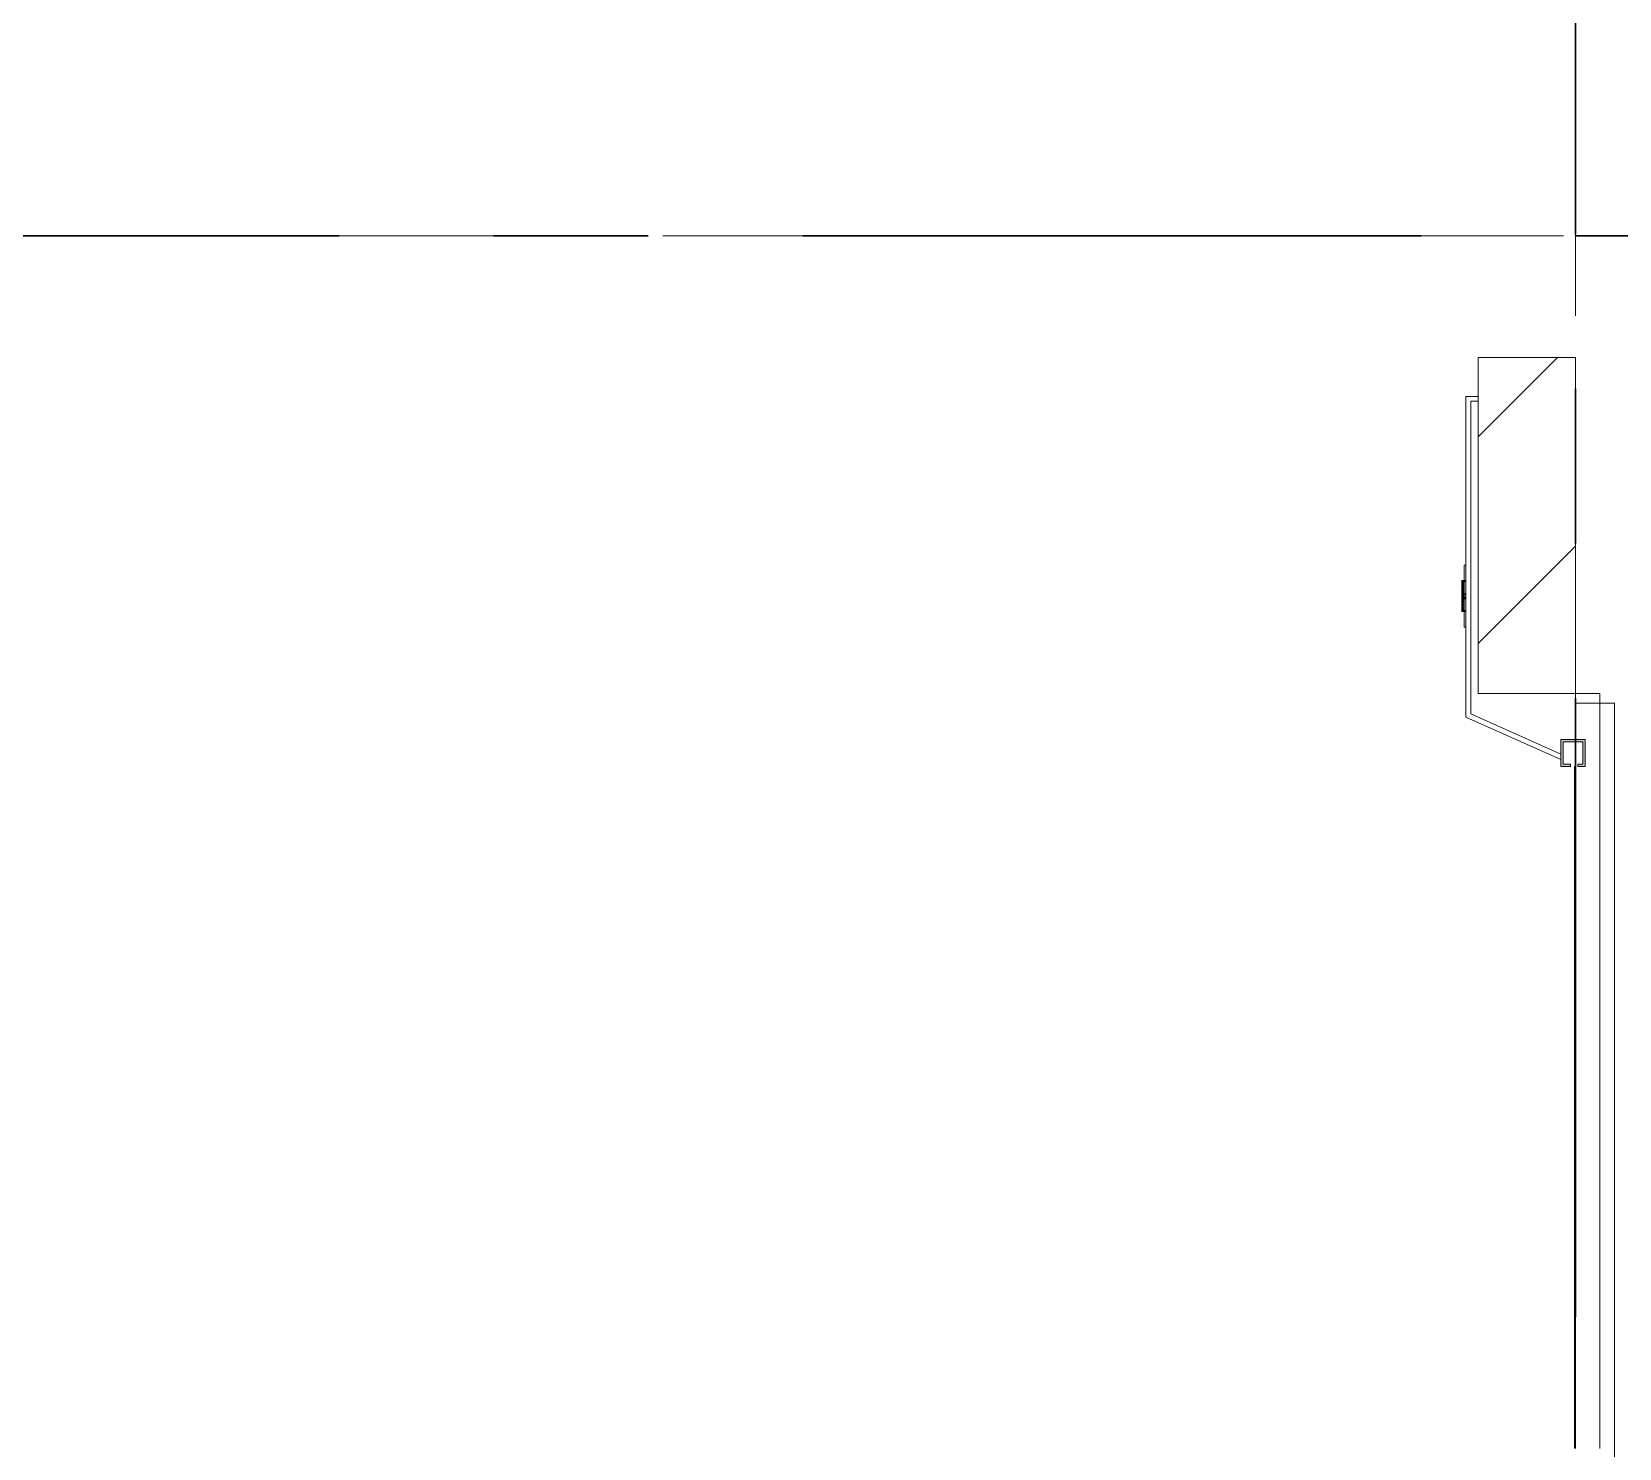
# Model space of a CAD drawing. Header units: millimetres. Extents: x -4000 to 187956, y -58990 to 162485.
# Drawn here: x 119830 to 123090, y 12960 to 15869 of the extents above; entities that cross this region are included whole.
import ezdxf

# ---------------------------------------------------------------- set-up
doc = ezdxf.new("R2010")
doc.units = ezdxf.units.MM
for name, pattern in [('Dash_2_', [635, 317.5, -317.5]), ('Grid Line', [2222.5, 1270, -317.5, 317.5, -317.5]), ('Grid Line 12_5mm', [2150, 1250, -300, 300, -300])]:
    doc.linetypes.add(name, pattern=pattern)
for name, color, linetype, lineweight in [('A-DOOR', 31, 'Continuous', 13), ('A-DOOR-HDLN', 31, 'Dash_2_', 13), ('A-WALL', 113, 'Continuous', 13), ('A-WALL-PATT', 111, 'Continuous', 13), ('S-GRID', 1, 'Continuous', 30)]:
    doc.layers.add(name, color=color, linetype=linetype, lineweight=lineweight)

# ---------------------------------------------------------------- blocks, each defined once
blk = doc.blocks.new('VSC-THANG MÁY 2 - 3060x4090-335206-0_000')
at = {"layer": 'A-DOOR', "lineweight": 9, "transparency": 33554534}
h = blk.add_hatch(color=256, dxfattribs=at)
h.paths.add_polyline_path([(1530.9, 85), (1530.9, 135), (1475, 135), (1475, 120), (1480, 120), (1480, 130), (1525.9, 130), (1525.9, 90), (1480, 90), (1480, 105), (1475, 105), (1475, 85)])
h.paths.add_polyline_path([(-1325, 135), (-1380.9, 135), (-1380.9, 85), (-1325, 85), (-1325, 105), (-1330, 105), (-1330, 90), (-1375.9, 90), (-1375.9, 130), (-1330, 130), (-1330, 120), (-1325, 120)])
at = {"layer": 'A-DOOR', "lineweight": 9}
h = blk.add_hatch(dxfattribs=at)
h.set_pattern_fill('FP_21', color=256, style=0, pattern_type=2)
h.set_pattern_definition([(135, (13035, -122885), (-449.0128, -449.0128), []), (135, (13035, -122726.25), (-898.0256, 6e-14), []), (135, (13035, -123043.75), (-898.0256, 6e-14), [])])
h.paths.add_polyline_path([(1475, 115), (75, 115), (75, 113), (1475, 113)])
h.paths.add_polyline_path([(74.2, 115), (-1325, 115), (-1325, 113), (74.2, 113)])
at = {"layer": 'A-DOOR', "color": 5, "lineweight": 15}
for p, q in [((-1325, 135), (-1380.9, 135)), ((-1380.9, 135), (-1380.9, 85)), ((-1325, 120), (-1325, 135)), ((-1375.9, 90), (-1375.9, 130)), ((-1375.9, 130), (-1330, 130)), ((-1330, 130), (-1330, 120)), ((-1330, 120), (-1325, 120)), ((-1325, 105), (-1330, 105)), ((-1330, 105), (-1330, 90)), ((74.2, 115), (-1325, 115)), ((-1325, 115), (-1325, 113)), ((-1325, 113), (74.2, 113)), ((-1325, 85), (-1325, 105)), ((74.2, 113), (74.2, 115)), ((-1350.6, 85), (-1433, -100)), ((-1426.5, -110), (-1339.7, 85)), ((-1380.9, 85), (-1325, 85)), ((-1330, 90), (-1375.9, 90)), ((-1339.7, 85), (-1350.6, 85)), ((-2085, -85), (-2085, -110)), ((-2075, -100), (-2075, -85)), ((-2085, -110), (-1738.5, -110)), ((-1433, -100), (-2075, -100)), ((-1738.5, -110), (-1611.5, -110)), ((-1738.5, -110), (-1738.5, -113.2)), ((-1611.5, -113.2), (-1738.5, -113.2)), ((-1706.9, -116.3), (-1706.9, -118.5)), ((-1675.2, -116.3), (-1706.9, -116.3)), ((-1706.9, -118.5), (-1643.4, -118.5)), ((-1706.9, -118.5), (-1705.9, -118.5)), ((-1706.7, -113.2), (-1706.7, -116.3)), ((-1706.7, -116.3), (-1705.7, -116.3)), ((-1705.2, -113.2), (-1705.2, -114.8)), ((-1667, -116.3), (-1675, -116.3)), ((-1659.3, -116.3), (-1666.8, -116.3)), ((-1666.8, -116.3), (-1659.3, -116.3)), ((-1659.1, -116.3), (-1652.7, -116.3)), ((-1652.5, -116.3), (-1647.7, -116.3)), ((-1647.5, -116.3), (-1643.2, -116.3)), ((-1644.8, -114.8), (-1644.8, -113.2)), ((-1644.5, -118.5), (-1643.4, -118.5)), ((-1643.4, -118.5), (-1643.4, -116.3)), ((-1643.2, -116.3), (-1643.2, -113.2)), ((-1611.5, -113.2), (-1611.5, -110)), ((-1611.5, -110), (-1426.5, -110))]:
    blk.add_line(p, q, dxfattribs=at)
at = {"layer": 'A-DOOR', "color": 172, "lineweight": 15}
for p, q in [((-1380.9, 135), (-1325, 135)), ((-1380.9, 85), (-1380.9, 135)), ((-1325, 135), (-1325, 120)), ((-1330, 130), (-1375.9, 130)), ((-1375.9, 130), (-1375.9, 90)), ((-1330, 120), (-1330, 130)), ((-1325, 120), (-1330, 120)), ((-1330, 90), (-1330, 105)), ((-1330, 105), (-1325, 105)), ((-1325, 105), (-1325, 85)), ((-1350.6, 85), (-1380.9, 85)), ((-1375.9, 90), (-1330, 90)), ((-1325, 85), (-1339.7, 85))]:
    blk.add_line(p, q, dxfattribs=at)
at = {"layer": 'A-DOOR', "color": 171, "lineweight": 15}
for p, q in [((-1325, 115), (-1325, 113)), ((74.2, 115), (-1325, 115)), ((-1325, 113), (74.2, 113)), ((74.2, 115), (74.2, 113)), ((-1433, -100), (-1350.6, 85)), ((-1339.7, 85), (-1426.5, -110)), ((-2075, -85), (-2085, -85)), ((-2085, -110), (-2085, -85)), ((-2075, -85), (-2075, -100)), ((-1738.5, -110), (-2085, -110)), ((-2075, -100), (-1433, -100)), ((-1738.5, -113.2), (-1738.5, -110)), ((-1738.5, -110), (-1706.7, -110)), ((-1738.5, -113.2), (-1706.7, -113.2)), ((-1705.9, -116.3), (-1706.9, -116.3)), ((-1706.7, -110), (-1706.7, -113.2)), ((-1705.7, -110), (-1706.7, -110)), ((-1706.7, -113.2), (-1706.7, -116.3)), ((-1706.7, -116.3), (-1705.7, -116.3)), ((-1706.7, -116.3), (-1705.7, -116.3)), ((-1705.9, -118.5), (-1691.7, -118.5)), ((-1702.5, -110), (-1705.7, -110)), ((-1705.7, -116.3), (-1702.7, -116.3)), ((-1705.2, -110), (-1705.2, -113.2)), ((-1705.2, -114.8), (-1704.1, -114.8)), ((-1705.2, -114.8), (-1704.1, -114.8)), ((-1702.7, -114.8), (-1701.1, -114.8)), ((-1697.5, -110), (-1702.5, -110)), ((-1702.5, -116.3), (-1697.7, -116.3)), ((-1701.1, -114.8), (-1697.6, -114.8)), ((-1690.9, -110), (-1697.5, -110)), ((-1697.5, -116.3), (-1691.1, -116.3)), ((-1696.3, -114.8), (-1690.9, -114.8)), ((-1691.7, -118.5), (-1694.2, -118.5)), ((-1691.7, -118.5), (-1694.2, -118.5)), ((-1661.7, -118.5), (-1691.1, -118.5)), ((-1659.2, -118.5), (-1691.1, -118.5)), ((-1683.2, -110), (-1690.9, -110)), ((-1690.9, -116.3), (-1683.4, -116.3)), ((-1690.1, -114.8), (-1683.2, -114.8)), ((-1647.5, -110), (-1683.2, -110)), ((-1683.2, -116.3), (-1675.2, -116.3)), ((-1682.8, -114.8), (-1675, -114.8)), ((-1675, -114.8), (-1667.2, -114.8)), ((-1675, -116.3), (-1667, -116.3)), ((-1666.8, -114.8), (-1661, -114.8)), ((-1659.2, -118.5), (-1661.7, -118.5)), ((-1659.1, -114.8), (-1654.1, -114.8)), ((-1652.7, -116.3), (-1659.1, -116.3)), ((-1656.8, -118.5), (-1658.7, -118.5)), ((-1656.1, -118.5), (-1658.7, -118.5)), ((-1658.6, -118.5), (-1644.5, -118.5)), ((-1656.1, -118.5), (-1656.8, -118.5)), ((-1647.7, -116.3), (-1652.5, -116.3)), ((-1652.4, -114.8), (-1648.9, -114.8)), ((-1648.7, -114.8), (-1644.8, -114.8)), ((-1643.2, -110), (-1647.5, -110)), ((-1643.4, -116.3), (-1647.4, -116.3)), ((-1645.9, -114.8), (-1644.8, -114.8)), ((-1644.8, -113.2), (-1644.8, -110)), ((-1643.4, -116.3), (-1644.5, -116.3)), ((-1644.3, -116.3), (-1643.2, -116.3)), ((-1644.3, -116.3), (-1643.2, -116.3)), ((-1643.2, -113.2), (-1643.2, -110)), ((-1643.2, -110), (-1611.5, -110)), ((-1643.2, -113.2), (-1611.5, -113.2)), ((-1643.2, -116.3), (-1643.2, -113.2)), ((-1611.5, -113.2), (-1611.5, -110)), ((-1426.5, -110), (-1611.5, -110))]:
    blk.add_line(p, q, dxfattribs=at)
at = {"layer": 'A-DOOR', "color": 175, "lineweight": 15}
for p, q in [((-1339.7, 85), (-1350.6, 85)), ((-1350.6, 85), (-1339.7, 85))]:
    blk.add_line(p, q, dxfattribs=at)
at = {"layer": 'A-DOOR', "color": 161, "lineweight": 15}
for p, q in [((-2085, -85), (-2075, -85)), ((-1706.7, -110), (-1738.5, -110)), ((-1706.7, -110), (-1738.5, -110)), ((-1706.7, -110), (-1706.7, -113.2)), ((-1705.7, -110), (-1706.7, -110)), ((-1705.7, -110), (-1706.7, -110)), ((-1706.7, -113.2), (-1706.7, -116.3)), ((-1706.7, -116.3), (-1705.7, -116.3)), ((-1706.7, -116.3), (-1705.7, -116.3)), ((-1704.1, -110), (-1705.2, -110)), ((-1697.6, -110), (-1705.2, -110)), ((-1705.2, -110), (-1697.6, -110)), ((-1705.2, -110), (-1704.1, -110)), ((-1705.2, -113.2), (-1705.2, -114.8)), ((-1705.2, -113.2), (-1705.2, -114.8)), ((-1702.9, -116.3), (-1705.2, -116.3)), ((-1702.9, -116.3), (-1705.2, -116.3)), ((-1702.7, -114.8), (-1697.6, -114.8)), ((-1697.8, -116.3), (-1702.7, -116.3)), ((-1697.8, -116.3), (-1702.7, -116.3)), ((-1690.9, -110), (-1696.3, -110)), ((-1696.3, -110), (-1690.9, -110)), ((-1696.3, -114.8), (-1690.9, -114.8)), ((-1691.8, -116.3), (-1696.3, -116.3)), ((-1691.1, -116.3), (-1696.3, -116.3)), ((-1694.2, -116.3), (-1691.7, -116.3)), ((-1694.2, -116.3), (-1691.7, -116.3)), ((-1691.1, -118.5), (-1659.3, -118.5)), ((-1691, -116.3), (-1683.5, -116.3)), ((-1691, -116.3), (-1683.5, -116.3)), ((-1683.2, -110), (-1690.1, -110)), ((-1690.1, -110), (-1683.2, -110)), ((-1690.1, -114.8), (-1683.2, -114.8)), ((-1683.4, -116.3), (-1690.1, -116.3)), ((-1683.3, -116.3), (-1675.2, -116.3)), ((-1683.3, -116.3), (-1675.2, -116.3)), ((-1667.2, -110), (-1682.8, -110)), ((-1682.8, -110), (-1667.2, -110)), ((-1682.8, -114.8), (-1680.4, -114.8)), ((-1675.2, -116.3), (-1682.8, -116.3)), ((-1680.4, -114.8), (-1680.4, -113.2)), ((-1679.2, -114.8), (-1680.4, -114.8)), ((-1680.4, -114.8), (-1679.2, -114.8)), ((-1679.2, -114.8), (-1679.2, -113.2)), ((-1677.5, -114.8), (-1679.2, -114.8)), ((-1679.2, -114.8), (-1677.5, -114.8)), ((-1677.5, -114.4), (-1677.5, -113.2)), ((-1677.5, -114.4), (-1677.5, -113.2)), ((-1677.5, -114.4), (-1677.5, -113.2)), ((-1672.5, -114.8), (-1677.1, -114.8)), ((-1677.1, -114.8), (-1672.5, -114.8)), ((-1675, -116.3), (-1666.9, -116.3)), ((-1675, -116.3), (-1666.9, -116.3)), ((-1667.2, -116.3), (-1675, -116.3)), ((-1672.5, -113.2), (-1672.5, -114.8)), ((-1672.5, -114.8), (-1672.5, -113.2)), ((-1672.5, -114.8), (-1672.5, -113.2)), ((-1672.5, -114.8), (-1670.8, -114.8)), ((-1670.8, -114.8), (-1672.5, -114.8)), ((-1670.8, -114.8), (-1670.8, -113.3)), ((-1670.8, -114.8), (-1669.6, -114.8)), ((-1669.6, -114.8), (-1670.8, -114.8)), ((-1668.8, -114.8), (-1667.2, -114.8)), ((-1659.9, -110), (-1666.8, -110)), ((-1666.8, -110), (-1659.9, -110)), ((-1666.8, -114.8), (-1661, -114.8)), ((-1659.9, -116.3), (-1666.8, -116.3)), ((-1665.7, -116.3), (-1659.2, -116.3)), ((-1665.7, -116.3), (-1659.2, -116.3)), ((-1653.7, -110), (-1659.1, -110)), ((-1659.1, -110), (-1653.7, -110)), ((-1659.1, -114.8), (-1654.1, -114.8)), ((-1653.7, -116.3), (-1659.1, -116.3)), ((-1658.7, -116.3), (-1656.1, -116.3)), ((-1658.7, -116.3), (-1656.1, -116.3)), ((-1653.7, -116.3), (-1658.6, -116.3)), ((-1644.8, -110), (-1652.4, -110)), ((-1652.4, -110), (-1644.8, -110)), ((-1652.4, -114.8), (-1648.9, -114.8)), ((-1647.5, -116.3), (-1652.4, -116.3)), ((-1647.5, -116.3), (-1652.4, -116.3)), ((-1648.7, -114.8), (-1645.9, -114.8)), ((-1644.8, -116.3), (-1647.3, -116.3)), ((-1644.8, -116.3), (-1647.3, -116.3)), ((-1644.8, -110), (-1645.9, -110)), ((-1645.9, -110), (-1644.8, -110)), ((-1644.8, -114.8), (-1644.8, -113.2)), ((-1644.8, -114.8), (-1644.8, -113.2)), ((-1643.2, -110), (-1644.3, -110)), ((-1643.2, -110), (-1644.3, -110)), ((-1644.3, -116.3), (-1643.2, -116.3)), ((-1644.3, -116.3), (-1643.2, -116.3)), ((-1611.5, -110), (-1643.2, -110)), ((-1643.2, -113.2), (-1643.2, -110)), ((-1611.5, -110), (-1643.2, -110)), ((-1643.2, -116.3), (-1643.2, -113.2))]:
    blk.add_line(p, q, dxfattribs=at)
at = {"layer": 'A-DOOR', "color": 151, "lineweight": 15}
for p, q in [((-1705.7, -110), (-1706.7, -110)), ((-1706.7, -110), (-1706.7, -113.2)), ((-1705.7, -110), (-1706.7, -110)), ((-1706.7, -116.3), (-1705.7, -116.3)), ((-1705.2, -111), (-1705.2, -113.2)), ((-1705.2, -111), (-1705.2, -113.2)), ((-1705.2, -114.8), (-1704.1, -114.8)), ((-1705.2, -114.8), (-1704.1, -114.8)), ((-1705.2, -114.8), (-1704.1, -114.8)), ((-1705.2, -114.8), (-1704.1, -114.8)), ((-1702.7, -116.3), (-1704.4, -116.3)), ((-1704.4, -116.3), (-1702.7, -116.3)), ((-1704.4, -116.3), (-1702.7, -116.3)), ((-1701.1, -110), (-1704.1, -110)), ((-1704.1, -110), (-1701.1, -110)), ((-1697.6, -116.3), (-1702.5, -116.3)), ((-1702.5, -116.3), (-1697.7, -116.3)), ((-1702.5, -116.3), (-1697.7, -116.3)), ((-1697.6, -110), (-1701.1, -110)), ((-1701.1, -110), (-1697.6, -110)), ((-1691.7, -116.3), (-1696.4, -116.3)), ((-1696.4, -116.3), (-1691.8, -116.3)), ((-1696.4, -116.3), (-1691.8, -116.3)), ((-1690.9, -110), (-1696.3, -110)), ((-1696.3, -110), (-1690.9, -110)), ((-1683.2, -110), (-1690.1, -110)), ((-1690.1, -110), (-1683.2, -110)), ((-1683.4, -116.3), (-1690.1, -116.3)), ((-1680.4, -110), (-1682.8, -110)), ((-1682.8, -110), (-1680.4, -110)), ((-1675.2, -116.3), (-1682.8, -116.3)), ((-1679.2, -110), (-1680.4, -110)), ((-1680.4, -110), (-1679.2, -110)), ((-1680.4, -111.5), (-1680.4, -110)), ((-1679.2, -110), (-1680.4, -110)), ((-1680.4, -110), (-1679.2, -110)), ((-1680.4, -111.5), (-1680.4, -110)), ((-1679.2, -113.2), (-1680.4, -113.2)), ((-1680.4, -113.2), (-1679.2, -113.2)), ((-1680.4, -114.8), (-1679.3, -114.8)), ((-1677.5, -110), (-1679.2, -110)), ((-1679.2, -110), (-1677.5, -110)), ((-1679.2, -112.2), (-1679.2, -110)), ((-1677.5, -110), (-1679.2, -110)), ((-1679.2, -110), (-1677.5, -110)), ((-1679.2, -112.2), (-1679.2, -110)), ((-1677.6, -113.2), (-1679.1, -113.2)), ((-1679.1, -113.2), (-1677.6, -113.2)), ((-1678.8, -114.8), (-1678.8, -113.4)), ((-1677.5, -114.8), (-1678.8, -114.8)), ((-1678.8, -114.8), (-1677.5, -114.8)), ((-1672.5, -110), (-1677.5, -110)), ((-1677.5, -110), (-1672.5, -110)), ((-1677.5, -113.2), (-1677.5, -110)), ((-1677.5, -113.2), (-1677.5, -110)), ((-1677.5, -113.2), (-1677.5, -110)), ((-1672.5, -110), (-1677.5, -110)), ((-1677.5, -110), (-1672.5, -110)), ((-1677.5, -113.2), (-1677.5, -110)), ((-1677.5, -113.2), (-1677.5, -110)), ((-1677.5, -113.2), (-1677.5, -110)), ((-1677.5, -114.4), (-1677.5, -113.2)), ((-1672.5, -113.2), (-1677.5, -113.2)), ((-1677.5, -113.2), (-1672.5, -113.2)), ((-1677.1, -114.8), (-1675, -114.8)), ((-1675, -114.8), (-1672.5, -114.8)), ((-1667.2, -116.3), (-1675, -116.3)), ((-1672.5, -110), (-1670.8, -110)), ((-1670.8, -110), (-1672.5, -110)), ((-1672.5, -110), (-1672.5, -111.5)), ((-1672.5, -111.5), (-1672.5, -110)), ((-1672.5, -111.5), (-1672.5, -110)), ((-1672.5, -110), (-1670.8, -110)), ((-1670.8, -110), (-1672.5, -110)), ((-1672.5, -110), (-1672.5, -111.5)), ((-1672.5, -111.5), (-1672.5, -110)), ((-1672.5, -111.5), (-1672.5, -110)), ((-1672.5, -111.9), (-1672.5, -113.2)), ((-1672.5, -113.2), (-1672.5, -111.9)), ((-1672.5, -113.2), (-1672.5, -111.9)), ((-1672.5, -111.9), (-1672.5, -113.2)), ((-1672.5, -113.2), (-1672.5, -111.9)), ((-1672.5, -113.2), (-1672.5, -111.9)), ((-1672.5, -114.8), (-1672.5, -113.2)), ((-1672.5, -113.2), (-1670.9, -113.2)), ((-1670.9, -113.2), (-1672.5, -113.2)), ((-1672.5, -114.8), (-1671.2, -114.8)), ((-1671.2, -114.8), (-1672.5, -114.8)), ((-1671.2, -114.8), (-1671.2, -113.2)), ((-1670.8, -110), (-1669.6, -110)), ((-1669.6, -110), (-1670.8, -110)), ((-1670.8, -112.6), (-1670.8, -110)), ((-1670.8, -110), (-1669.6, -110)), ((-1669.6, -110), (-1670.8, -110)), ((-1670.8, -112.6), (-1670.8, -110)), ((-1670.7, -114.8), (-1669.6, -114.8)), ((-1667.2, -110), (-1669.6, -110)), ((-1669.6, -113.2), (-1669.6, -110)), ((-1669.6, -113.2), (-1669.6, -110)), ((-1669.6, -110), (-1667.2, -110)), ((-1659.9, -110), (-1666.8, -110)), ((-1666.8, -110), (-1659.9, -110)), ((-1659.9, -116.3), (-1665.6, -116.3)), ((-1653.7, -110), (-1659.1, -110)), ((-1659.1, -110), (-1653.7, -110)), ((-1653.6, -116.3), (-1658.6, -116.3)), ((-1658.6, -116.3), (-1653.6, -116.3)), ((-1658.6, -116.3), (-1653.6, -116.3)), ((-1647.7, -116.3), (-1652.5, -116.3)), ((-1652.5, -116.3), (-1647.7, -116.3)), ((-1652.5, -116.3), (-1647.7, -116.3)), ((-1648.9, -110), (-1652.4, -110)), ((-1652.4, -110), (-1648.9, -110)), ((-1645.9, -110), (-1648.9, -110)), ((-1648.9, -110), (-1645.9, -110)), ((-1647.5, -116.3), (-1645.6, -116.3)), ((-1647.5, -116.3), (-1645.6, -116.3)), ((-1645.6, -116.3), (-1647.4, -116.3)), ((-1645.9, -114.8), (-1644.8, -114.8)), ((-1645.9, -114.8), (-1644.8, -114.8)), ((-1645.9, -114.8), (-1644.8, -114.8)), ((-1645.9, -114.8), (-1644.8, -114.8)), ((-1644.8, -113.2), (-1644.8, -110)), ((-1644.8, -113.2), (-1644.8, -110)), ((-1643.2, -110), (-1644.3, -110)), ((-1643.2, -110), (-1644.3, -110)), ((-1644.3, -116.3), (-1643.2, -116.3)), ((-1643.2, -113.2), (-1643.2, -110))]:
    blk.add_line(p, q, dxfattribs=at)
at = {"layer": 'A-DOOR', "color": 255, "lineweight": 15}
for p, q in [((-1705.7, -110), (-1706.7, -110)), ((-1704.1, -110), (-1705.2, -110)), ((-1704.1, -110), (-1705.2, -110)), ((-1704.1, -110), (-1705.2, -110)), ((-1704.1, -110), (-1705.2, -110)), ((-1705.2, -110), (-1704.1, -110)), ((-1705.2, -110), (-1704.1, -110)), ((-1705.2, -113.2), (-1705.2, -114.8)), ((-1704.1, -116.3), (-1705.2, -116.3)), ((-1702.9, -116.3), (-1705.2, -116.3)), ((-1697.5, -110), (-1704.4, -110)), ((-1697.5, -110), (-1704.4, -110)), ((-1702.9, -116.3), (-1704.1, -116.3)), ((-1697.8, -116.3), (-1702.7, -116.3)), ((-1701.1, -116.3), (-1702.7, -116.3)), ((-1701.1, -114.8), (-1697.7, -114.8)), ((-1701.1, -114.8), (-1697.7, -114.8)), ((-1697.8, -116.3), (-1701.1, -116.3)), ((-1690.9, -110), (-1696.4, -110)), ((-1690.9, -110), (-1696.4, -110)), ((-1696.3, -114.8), (-1692.7, -114.8)), ((-1696.3, -114.8), (-1692.7, -114.8)), ((-1691.8, -116.3), (-1696.3, -116.3)), ((-1695.6, -116.3), (-1695.6, -114.8)), ((-1691.7, -116.3), (-1695.6, -116.3)), ((-1683.2, -110), (-1690.1, -110)), ((-1683.2, -110), (-1690.1, -110)), ((-1690.1, -114.8), (-1685.2, -114.8)), ((-1690.1, -114.8), (-1685.2, -114.8)), ((-1683.4, -116.3), (-1690.1, -116.3)), ((-1690.1, -116.3), (-1683.4, -116.3)), ((-1690.1, -116.3), (-1683.4, -116.3)), ((-1684.7, -114.8), (-1683.2, -114.8)), ((-1684.7, -114.8), (-1683.2, -114.8)), ((-1680.4, -110), (-1682.8, -110)), ((-1680.4, -110), (-1682.8, -110)), ((-1682.8, -114.8), (-1680.4, -114.8)), ((-1682.8, -114.8), (-1680.4, -114.8)), ((-1675.2, -116.3), (-1682.8, -116.3)), ((-1682.8, -116.3), (-1675.2, -116.3)), ((-1682.8, -116.3), (-1675.2, -116.3)), ((-1677.5, -110), (-1678.8, -110)), ((-1678.8, -110), (-1677.5, -110)), ((-1678.8, -112.5), (-1678.8, -110)), ((-1677.5, -110), (-1678.8, -110)), ((-1678.8, -110), (-1677.5, -110)), ((-1678.8, -112.5), (-1678.8, -110)), ((-1677.5, -114.8), (-1678.8, -114.8)), ((-1678.8, -114.8), (-1677.5, -114.8)), ((-1677.5, -113.2), (-1677.5, -110)), ((-1677.5, -113.2), (-1677.5, -110)), ((-1677.5, -114.4), (-1677.5, -113.2)), ((-1675, -114.8), (-1675, -116.3)), ((-1667.2, -116.3), (-1675, -116.3)), ((-1675, -116.3), (-1667.2, -116.3)), ((-1675, -116.3), (-1667.2, -116.3)), ((-1672.5, -110), (-1671.2, -110)), ((-1671.2, -110), (-1672.5, -110)), ((-1672.5, -111.5), (-1672.5, -110)), ((-1672.5, -110), (-1671.2, -110)), ((-1671.2, -110), (-1672.5, -110)), ((-1672.5, -111.5), (-1672.5, -110)), ((-1672.5, -113.2), (-1672.5, -111.9)), ((-1672.5, -113.2), (-1672.5, -111.9)), ((-1672.5, -114.8), (-1672.5, -113.2)), ((-1672.5, -113.2), (-1671.2, -113.2)), ((-1671.2, -113.2), (-1672.5, -113.2)), ((-1672.5, -114.8), (-1671.2, -114.8)), ((-1671.2, -114.8), (-1672.5, -114.8)), ((-1671.2, -112.3), (-1671.2, -110)), ((-1671.2, -112.3), (-1671.2, -110)), ((-1667.2, -110), (-1669.6, -110)), ((-1667.2, -110), (-1669.6, -110)), ((-1668.8, -114.8), (-1667.2, -114.8)), ((-1668.8, -114.8), (-1667.2, -114.8)), ((-1659.9, -110), (-1666.8, -110)), ((-1659.9, -110), (-1666.8, -110)), ((-1666.8, -114.8), (-1661.7, -114.8)), ((-1666.8, -114.8), (-1661.7, -114.8)), ((-1659.9, -116.3), (-1665.6, -116.3)), ((-1665.6, -116.3), (-1659.9, -116.3)), ((-1665.6, -116.3), (-1659.9, -116.3)), ((-1653.6, -110), (-1659.1, -110)), ((-1653.6, -110), (-1659.1, -110)), ((-1659.1, -114.8), (-1655.1, -114.8)), ((-1659.1, -114.8), (-1655.1, -114.8)), ((-1654.4, -116.3), (-1658.7, -116.3)), ((-1653.7, -116.3), (-1658.6, -116.3)), ((-1647.5, -110), (-1652.5, -110)), ((-1647.5, -110), (-1652.5, -110)), ((-1652.4, -114.8), (-1648.9, -114.8)), ((-1652.4, -114.8), (-1648.9, -114.8)), ((-1648.9, -116.3), (-1652.4, -116.3)), ((-1648.9, -116.3), (-1652.4, -116.3)), ((-1647.5, -116.3), (-1648.9, -116.3)), ((-1647.5, -116.3), (-1648.9, -116.3)), ((-1648.7, -114.8), (-1647.3, -114.8)), ((-1648.7, -114.8), (-1647.3, -114.8)), ((-1645.6, -110), (-1647.5, -110)), ((-1645.6, -110), (-1647.5, -110)), ((-1645.9, -116.3), (-1647.3, -116.3)), ((-1645.9, -116.3), (-1647.3, -116.3)), ((-1644.8, -110), (-1645.9, -110)), ((-1644.8, -110), (-1645.9, -110)), ((-1644.8, -110), (-1645.9, -110)), ((-1644.8, -110), (-1645.9, -110)), ((-1645.9, -110), (-1644.8, -110)), ((-1645.9, -110), (-1644.8, -110)), ((-1644.8, -116.3), (-1645.9, -116.3)), ((-1644.8, -116.3), (-1645.9, -116.3)), ((-1644.8, -114.8), (-1644.8, -113.2)), ((-1643.2, -110), (-1644.3, -110))]:
    blk.add_line(p, q, dxfattribs=at)
at = {"layer": 'A-DOOR', "color": 90, "lineweight": 15}
for p, q in [((-1704.1, -110), (-1705.2, -110)), ((-1704.1, -110), (-1705.2, -110)), ((-1705.2, -110), (-1704.1, -110)), ((-1705.2, -110), (-1704.1, -110)), ((-1705.2, -111), (-1705.2, -113.2)), ((-1705.2, -114.8), (-1704.1, -114.8)), ((-1705.2, -114.8), (-1704.1, -114.8)), ((-1704.1, -116.3), (-1705.2, -116.3)), ((-1704.1, -116.3), (-1705.2, -116.3)), ((-1702.5, -110), (-1704.4, -110)), ((-1702.5, -110), (-1704.4, -110)), ((-1702.5, -110), (-1704.4, -110)), ((-1704.4, -116.3), (-1702.7, -116.3)), ((-1704.4, -116.3), (-1702.7, -116.3)), ((-1704.4, -116.3), (-1702.7, -116.3)), ((-1697.5, -110), (-1704.1, -110)), ((-1701.1, -110), (-1704.1, -110)), ((-1701.1, -110), (-1704.1, -110)), ((-1701.1, -110), (-1704.1, -110)), ((-1701.1, -110), (-1704.1, -110)), ((-1704.1, -110), (-1701.1, -110)), ((-1704.1, -110), (-1701.1, -110)), ((-1701.1, -110), (-1704.1, -110)), ((-1701.1, -110), (-1704.1, -110)), ((-1704.1, -110), (-1701.1, -110)), ((-1704.1, -110), (-1701.1, -110)), ((-1704.1, -110), (-1701.1, -110)), ((-1697.5, -110), (-1704.1, -110)), ((-1704.1, -113.2), (-1702.6, -113.2)), ((-1702.9, -116.3), (-1704.1, -116.3)), ((-1702.9, -116.3), (-1704.1, -116.3)), ((-1701.1, -116.3), (-1702.7, -116.3)), ((-1701.1, -116.3), (-1702.7, -116.3)), ((-1697.5, -110), (-1702.5, -110)), ((-1697.5, -110), (-1702.5, -110)), ((-1697.5, -110), (-1702.5, -110)), ((-1702.5, -116.3), (-1697.7, -116.3)), ((-1702.5, -116.3), (-1697.7, -116.3)), ((-1702.5, -116.3), (-1697.7, -116.3)), ((-1697.6, -110), (-1701.1, -110)), ((-1697.6, -110), (-1701.1, -110)), ((-1697.6, -110), (-1701.1, -110)), ((-1697.6, -110), (-1701.1, -110)), ((-1701.1, -110), (-1697.6, -110)), ((-1701.1, -110), (-1697.6, -110)), ((-1697.6, -110), (-1701.1, -110)), ((-1697.6, -110), (-1701.1, -110)), ((-1701.1, -110), (-1697.6, -110)), ((-1701.1, -110), (-1697.6, -110)), ((-1701.1, -110), (-1697.5, -110)), ((-1701.1, -114.8), (-1697.7, -114.8)), ((-1701.1, -114.8), (-1697.7, -114.8)), ((-1701.1, -114.8), (-1697.7, -114.8)), ((-1701.1, -114.8), (-1697.7, -114.8)), ((-1697.8, -116.3), (-1701.1, -116.3)), ((-1697.8, -116.3), (-1701.1, -116.3)), ((-1700, -113.2), (-1698.7, -113.2)), ((-1690.9, -110), (-1696.4, -110)), ((-1690.9, -110), (-1696.4, -110)), ((-1690.9, -110), (-1696.4, -110)), ((-1690.9, -110), (-1696.3, -110)), ((-1690.9, -110), (-1696.3, -110)), ((-1690.9, -110), (-1696.3, -110)), ((-1690.9, -110), (-1696.3, -110)), ((-1690.9, -110), (-1696.3, -110)), ((-1696.3, -110), (-1690.9, -110)), ((-1696.3, -110), (-1690.9, -110)), ((-1690.9, -110), (-1696.3, -110)), ((-1690.9, -110), (-1696.3, -110)), ((-1696.3, -110), (-1690.9, -110)), ((-1696.3, -110), (-1690.9, -110)), ((-1696.3, -110), (-1690.9, -110)), ((-1690.9, -110), (-1696.3, -110)), ((-1695.8, -116.3), (-1691.8, -116.3)), ((-1695.8, -116.3), (-1691.8, -116.3)), ((-1695.8, -116.3), (-1691.8, -116.3)), ((-1695.7, -114.8), (-1692.7, -114.8)), ((-1695.7, -114.8), (-1692.7, -114.8)), ((-1695.7, -114.8), (-1692.7, -114.8)), ((-1695.7, -114.8), (-1692.7, -114.8)), ((-1691.8, -116.3), (-1695.7, -116.3)), ((-1691.8, -116.3), (-1695.7, -116.3)), ((-1691.8, -116.3), (-1695.7, -116.3)), ((-1695.6, -113.2), (-1694.2, -113.2)), ((-1694.2, -113.2), (-1695.6, -113.2)), ((-1695.6, -113.2), (-1694.2, -113.2)), ((-1695.6, -114.8), (-1695.6, -113.2)), ((-1694.2, -113.2), (-1695.6, -113.2)), ((-1695.6, -113.2), (-1694.2, -113.2)), ((-1695.6, -114.8), (-1695.6, -113.2)), ((-1695.6, -116.3), (-1695.6, -114.8)), ((-1691.7, -116.3), (-1695.6, -116.3)), ((-1695.6, -116.3), (-1691.7, -116.3)), ((-1695.6, -116.3), (-1691.7, -116.3)), ((-1692.2, -113.2), (-1690.9, -113.2)), ((-1690.9, -113.2), (-1692.2, -113.2)), ((-1692.2, -113.2), (-1690.9, -113.2)), ((-1690.9, -113.2), (-1692.2, -113.2)), ((-1692.2, -113.2), (-1690.9, -113.2)), ((-1683.2, -110), (-1690.1, -110)), ((-1683.2, -110), (-1690.1, -110)), ((-1683.2, -110), (-1690.1, -110)), ((-1683.2, -110), (-1690.1, -110)), ((-1683.2, -110), (-1690.1, -110)), ((-1683.2, -110), (-1690.1, -110)), ((-1690.1, -110), (-1683.2, -110)), ((-1690.1, -110), (-1683.2, -110)), ((-1683.2, -110), (-1690.1, -110)), ((-1683.2, -110), (-1690.1, -110)), ((-1683.2, -110), (-1690.1, -110)), ((-1683.2, -110), (-1690.1, -110)), ((-1690.1, -110), (-1683.2, -110)), ((-1690.1, -110), (-1683.2, -110)), ((-1690.1, -110), (-1683.2, -110)), ((-1683.2, -110), (-1690.1, -110)), ((-1690.1, -113.2), (-1687, -113.2)), ((-1687, -113.2), (-1690.1, -113.2)), ((-1690.1, -113.2), (-1687, -113.2)), ((-1687, -113.2), (-1690.1, -113.2)), ((-1690.1, -113.2), (-1687, -113.2)), ((-1690.1, -114.8), (-1685.2, -114.8)), ((-1690.1, -114.8), (-1685.2, -114.8)), ((-1690.1, -114.8), (-1685.2, -114.8)), ((-1690.1, -114.8), (-1685.2, -114.8)), ((-1683.4, -116.3), (-1690.1, -116.3)), ((-1690.1, -116.3), (-1683.4, -116.3)), ((-1683.4, -116.3), (-1690.1, -116.3)), ((-1690.1, -116.3), (-1683.4, -116.3)), ((-1690.1, -116.3), (-1683.4, -116.3)), ((-1683.4, -116.3), (-1690.1, -116.3)), ((-1683.4, -116.3), (-1690.1, -116.3)), ((-1690.1, -116.3), (-1683.4, -116.3)), ((-1690.1, -116.3), (-1683.4, -116.3)), ((-1683.4, -116.3), (-1690.1, -116.3)), ((-1683.4, -116.3), (-1690.1, -116.3)), ((-1686.4, -113.2), (-1683.2, -113.2)), ((-1683.2, -113.2), (-1686.4, -113.2)), ((-1686.4, -113.2), (-1683.2, -113.2)), ((-1683.2, -113.2), (-1686.4, -113.2)), ((-1686.4, -113.2), (-1683.2, -113.2)), ((-1684.7, -114.8), (-1683.2, -114.8)), ((-1684.7, -114.8), (-1683.2, -114.8)), ((-1684.7, -114.8), (-1683.2, -114.8)), ((-1684.7, -114.8), (-1683.2, -114.8)), ((-1680.4, -110), (-1682.8, -110)), ((-1680.4, -110), (-1682.8, -110)), ((-1680.4, -110), (-1682.8, -110)), ((-1680.4, -110), (-1682.8, -110)), ((-1680.4, -110), (-1682.8, -110)), ((-1680.4, -110), (-1682.8, -110)), ((-1682.8, -110), (-1680.4, -110)), ((-1682.8, -110), (-1680.4, -110)), ((-1680.4, -110), (-1682.8, -110)), ((-1680.4, -110), (-1682.8, -110)), ((-1680.4, -110), (-1682.8, -110)), ((-1680.4, -110), (-1682.8, -110)), ((-1682.8, -110), (-1680.4, -110)), ((-1682.8, -110), (-1680.4, -110)), ((-1682.8, -110), (-1680.4, -110)), ((-1680.4, -110), (-1682.8, -110)), ((-1682.8, -113.2), (-1680.4, -113.2)), ((-1680.4, -113.2), (-1682.8, -113.2)), ((-1682.8, -113.2), (-1680.4, -113.2)), ((-1680.4, -113.2), (-1682.8, -113.2)), ((-1682.8, -113.2), (-1680.4, -113.2)), ((-1682.8, -114.8), (-1680.4, -114.8)), ((-1682.8, -114.8), (-1680.4, -114.8)), ((-1682.8, -114.8), (-1680.4, -114.8)), ((-1682.8, -114.8), (-1680.4, -114.8)), ((-1675.2, -116.3), (-1682.8, -116.3)), ((-1682.8, -116.3), (-1675.2, -116.3)), ((-1675.2, -116.3), (-1682.8, -116.3)), ((-1682.8, -116.3), (-1675.2, -116.3)), ((-1682.8, -116.3), (-1675.2, -116.3)), ((-1675.2, -116.3), (-1682.8, -116.3)), ((-1675.2, -116.3), (-1682.8, -116.3)), ((-1682.8, -116.3), (-1675.2, -116.3)), ((-1682.8, -116.3), (-1675.2, -116.3)), ((-1675.2, -116.3), (-1682.8, -116.3)), ((-1675.2, -116.3), (-1682.8, -116.3)), ((-1679.3, -110), (-1680.4, -110)), ((-1679.2, -110), (-1680.4, -110)), ((-1679.3, -110), (-1680.4, -110)), ((-1679.3, -110), (-1680.4, -110)), ((-1679.3, -110), (-1680.4, -110)), ((-1679.3, -110), (-1680.4, -110)), ((-1679.3, -110), (-1680.4, -110)), ((-1679.3, -110), (-1680.4, -110)), ((-1680.4, -110), (-1679.3, -110)), ((-1680.4, -110), (-1679.3, -110)), ((-1679.3, -110), (-1680.4, -110)), ((-1680.4, -110), (-1679.3, -110)), ((-1679.3, -110), (-1680.4, -110)), ((-1679.3, -110), (-1680.4, -110)), ((-1679.3, -110), (-1680.4, -110)), ((-1679.3, -110), (-1680.4, -110)), ((-1680.4, -110), (-1679.3, -110)), ((-1680.4, -110), (-1679.3, -110)), ((-1680.4, -110), (-1679.2, -110)), ((-1679.2, -110), (-1680.4, -110)), ((-1680.4, -113.2), (-1679.2, -113.2)), ((-1679.2, -113.2), (-1680.4, -113.2)), ((-1680.4, -113.2), (-1679.2, -113.2)), ((-1679.2, -113.2), (-1680.4, -113.2)), ((-1680.4, -113.2), (-1679.2, -113.2)), ((-1680.4, -114.8), (-1679.3, -114.8)), ((-1680.4, -114.8), (-1679.3, -114.8)), ((-1680.4, -114.8), (-1679.3, -114.8)), ((-1680.4, -114.8), (-1679.3, -114.8)), ((-1680.4, -114.8), (-1679.3, -114.8)), ((-1680.4, -114.8), (-1679.3, -114.8)), ((-1677.5, -110), (-1678.8, -110)), ((-1677.5, -110), (-1678.8, -110)), ((-1678.8, -110), (-1677.5, -110)), ((-1677.5, -110), (-1678.8, -110)), ((-1677.5, -110), (-1678.8, -110)), ((-1678.8, -110), (-1677.5, -110)), ((-1677.5, -110), (-1678.8, -110)), ((-1677.5, -110), (-1678.8, -110)), ((-1677.5, -110), (-1678.8, -110)), ((-1677.5, -110), (-1678.8, -110)), ((-1677.5, -110), (-1678.8, -110)), ((-1677.5, -110), (-1678.8, -110)), ((-1678.8, -110), (-1677.5, -110)), ((-1678.8, -110), (-1677.5, -110)), ((-1677.5, -110), (-1678.8, -110)), ((-1678.8, -110), (-1677.5, -110)), ((-1677.5, -110), (-1678.8, -110)), ((-1677.5, -110), (-1678.8, -110)), ((-1677.5, -110), (-1678.8, -110)), ((-1677.5, -110), (-1678.8, -110)), ((-1678.8, -110), (-1677.5, -110)), ((-1678.8, -110), (-1677.5, -110)), ((-1678.8, -110), (-1677.5, -110)), ((-1677.5, -110), (-1678.8, -110)), ((-1678.8, -114.8), (-1677.5, -114.8)), ((-1678.8, -114.8), (-1677.5, -114.8)), ((-1678.8, -114.8), (-1677.5, -114.8)), ((-1678.8, -114.8), (-1677.5, -114.8)), ((-1678.8, -114.8), (-1677.5, -114.8)), ((-1678.8, -114.8), (-1677.5, -114.8)), ((-1678.8, -114.8), (-1677.5, -114.8)), ((-1675, -110), (-1677.5, -110)), ((-1677.5, -113.2), (-1677.5, -110)), ((-1677.5, -113.2), (-1677.5, -110)), ((-1672.5, -110), (-1677.5, -110)), ((-1677.5, -113.2), (-1677.5, -110)), ((-1677.5, -113.2), (-1677.5, -110)), ((-1675, -110), (-1677.5, -110)), ((-1675, -110), (-1677.5, -110)), ((-1675, -110), (-1677.5, -110)), ((-1675, -110), (-1677.5, -110)), ((-1675, -110), (-1677.5, -110)), ((-1675, -110), (-1677.5, -110)), ((-1677.5, -110), (-1675, -110)), ((-1677.5, -110), (-1675, -110)), ((-1675, -110), (-1677.5, -110)), ((-1677.5, -110), (-1675, -110)), ((-1675, -110), (-1677.5, -110)), ((-1675, -110), (-1677.5, -110)), ((-1675, -110), (-1677.5, -110)), ((-1675, -110), (-1677.5, -110)), ((-1677.5, -110), (-1675, -110)), ((-1677.5, -110), (-1675, -110)), ((-1677.5, -110), (-1672.5, -110)), ((-1672.5, -110), (-1677.5, -110)), ((-1677.5, -114.4), (-1677.5, -113.2)), ((-1677.5, -113.2), (-1672.5, -113.2)), ((-1675, -113.2), (-1677.5, -113.2)), ((-1677.5, -113.2), (-1672.5, -113.2)), ((-1672.5, -113.2), (-1677.5, -113.2)), ((-1677.5, -113.2), (-1675, -113.2)), ((-1677, -114.8), (-1675, -114.8)), ((-1677, -114.8), (-1675, -114.8)), ((-1677, -114.8), (-1675, -114.8)), ((-1677, -114.8), (-1675, -114.8)), ((-1677, -114.8), (-1675, -114.8)), ((-1677, -114.8), (-1675, -114.8)), ((-1672.5, -110), (-1675, -110)), ((-1672.5, -110), (-1675, -110)), ((-1672.5, -110), (-1675, -110)), ((-1672.5, -110), (-1675, -110)), ((-1672.5, -110), (-1675, -110)), ((-1672.5, -110), (-1675, -110)), ((-1672.5, -110), (-1675, -110)), ((-1675, -110), (-1672.5, -110)), ((-1675, -110), (-1672.5, -110)), ((-1672.5, -110), (-1675, -110)), ((-1675, -110), (-1672.5, -110)), ((-1672.5, -110), (-1675, -110)), ((-1672.5, -110), (-1675, -110)), ((-1672.5, -110), (-1675, -110)), ((-1672.5, -110), (-1675, -110)), ((-1675, -110), (-1672.5, -110)), ((-1675, -110), (-1672.5, -110)), ((-1672.5, -113.2), (-1675, -113.2)), ((-1675, -113.2), (-1675, -114.8)), ((-1675, -113.2), (-1672.5, -113.2)), ((-1675, -113.2), (-1675, -114.8)), ((-1675, -114.8), (-1675, -116.3)), ((-1675, -114.8), (-1672.5, -114.8)), ((-1675, -114.8), (-1672.5, -114.8)), ((-1675, -114.8), (-1672.5, -114.8)), ((-1675, -114.8), (-1672.5, -114.8)), ((-1675, -114.8), (-1672.5, -114.8)), ((-1675, -114.8), (-1672.5, -114.8)), ((-1675, -116.3), (-1667.2, -116.3)), ((-1667.2, -116.3), (-1675, -116.3)), ((-1675, -116.3), (-1667.2, -116.3)), ((-1667.2, -116.3), (-1675, -116.3)), ((-1675, -116.3), (-1667.2, -116.3)), ((-1667.2, -116.3), (-1675, -116.3)), ((-1667.2, -116.3), (-1675, -116.3)), ((-1675, -116.3), (-1667.2, -116.3)), ((-1675, -116.3), (-1667.2, -116.3)), ((-1667.2, -116.3), (-1675, -116.3)), ((-1667.2, -116.3), (-1675, -116.3)), ((-1671.2, -110), (-1672.5, -110)), ((-1672.5, -110), (-1671.2, -110)), ((-1671.2, -110), (-1672.5, -110)), ((-1672.5, -111.5), (-1672.5, -110)), ((-1672.5, -111.5), (-1672.5, -110)), ((-1671.2, -110), (-1672.5, -110)), ((-1672.5, -110), (-1671.2, -110)), ((-1671.2, -110), (-1672.5, -110)), ((-1672.5, -111.5), (-1672.5, -110)), ((-1672.5, -111.5), (-1672.5, -110)), ((-1671.2, -110), (-1672.5, -110)), ((-1671.2, -110), (-1672.5, -110)), ((-1671.2, -110), (-1672.5, -110)), ((-1671.2, -110), (-1672.5, -110)), ((-1671.2, -110), (-1672.5, -110)), ((-1671.2, -110), (-1672.5, -110)), ((-1672.5, -110), (-1671.2, -110)), ((-1672.5, -110), (-1671.2, -110)), ((-1671.2, -110), (-1672.5, -110)), ((-1672.5, -110), (-1671.2, -110)), ((-1671.2, -110), (-1672.5, -110)), ((-1671.2, -110), (-1672.5, -110)), ((-1671.2, -110), (-1672.5, -110)), ((-1671.2, -110), (-1672.5, -110)), ((-1672.5, -110), (-1671.2, -110)), ((-1672.5, -110), (-1671.2, -110)), ((-1672.5, -110), (-1671.2, -110)), ((-1671.2, -110), (-1672.5, -110)), ((-1672.5, -113.2), (-1672.5, -111.9)), ((-1672.5, -113.2), (-1672.5, -111.9)), ((-1672.5, -113.2), (-1672.5, -111.9)), ((-1672.5, -113.2), (-1672.5, -111.9)), ((-1672.5, -114.8), (-1672.5, -113.2)), ((-1672.5, -113.2), (-1671.2, -113.2)), ((-1672.5, -113.2), (-1671.2, -113.2)), ((-1671.2, -113.2), (-1672.5, -113.2)), ((-1672.5, -113.2), (-1671.2, -113.2)), ((-1671.2, -113.2), (-1672.5, -113.2)), ((-1672.5, -113.2), (-1671.2, -113.2)), ((-1671.2, -113.2), (-1672.5, -113.2)), ((-1672.5, -114.8), (-1671.2, -114.8)), ((-1672.5, -114.8), (-1671.2, -114.8)), ((-1672.5, -114.8), (-1671.2, -114.8)), ((-1672.5, -114.8), (-1671.2, -114.8)), ((-1672.5, -114.8), (-1671.2, -114.8)), ((-1672.5, -114.8), (-1671.2, -114.8)), ((-1672.5, -114.8), (-1671.2, -114.8)), ((-1669.6, -110), (-1670.8, -110)), ((-1670.8, -110), (-1669.6, -110)), ((-1669.6, -110), (-1670.8, -110)), ((-1669.6, -110), (-1670.7, -110)), ((-1669.6, -110), (-1670.7, -110)), ((-1669.6, -110), (-1670.7, -110)), ((-1669.6, -110), (-1670.7, -110)), ((-1669.6, -110), (-1670.7, -110)), ((-1669.6, -110), (-1670.7, -110)), ((-1669.6, -110), (-1670.7, -110)), ((-1670.7, -110), (-1669.6, -110)), ((-1670.7, -110), (-1669.6, -110)), ((-1669.6, -110), (-1670.7, -110)), ((-1670.7, -110), (-1669.6, -110)), ((-1669.6, -110), (-1670.7, -110)), ((-1669.6, -110), (-1670.7, -110)), ((-1669.6, -110), (-1670.7, -110)), ((-1669.6, -110), (-1670.7, -110)), ((-1670.7, -110), (-1669.6, -110)), ((-1670.7, -110), (-1669.6, -110)), ((-1670.7, -114.8), (-1669.6, -114.8)), ((-1670.7, -114.8), (-1669.6, -114.8)), ((-1670.7, -114.8), (-1669.6, -114.8)), ((-1670.7, -114.8), (-1669.6, -114.8)), ((-1670.7, -114.8), (-1669.6, -114.8)), ((-1670.7, -114.8), (-1669.6, -114.8)), ((-1667.2, -110), (-1669.6, -110)), ((-1667.2, -110), (-1669.6, -110)), ((-1667.2, -110), (-1669.6, -110)), ((-1667.2, -110), (-1669.6, -110)), ((-1667.2, -110), (-1669.6, -110)), ((-1667.2, -110), (-1669.6, -110)), ((-1669.6, -110), (-1667.2, -110)), ((-1669.6, -110), (-1667.2, -110)), ((-1667.2, -110), (-1669.6, -110)), ((-1667.2, -110), (-1669.6, -110)), ((-1667.2, -110), (-1669.6, -110)), ((-1667.2, -110), (-1669.6, -110)), ((-1669.6, -110), (-1667.2, -110)), ((-1669.6, -110), (-1667.2, -110)), ((-1669.6, -110), (-1667.2, -110)), ((-1667.2, -110), (-1669.6, -110)), ((-1669.6, -113.2), (-1667.2, -113.2)), ((-1669.6, -113.2), (-1667.2, -113.2)), ((-1667.2, -113.2), (-1669.6, -113.2)), ((-1669.6, -113.2), (-1667.2, -113.2)), ((-1667.2, -113.2), (-1669.6, -113.2)), ((-1668.8, -114.8), (-1667.2, -114.8)), ((-1668.8, -114.8), (-1667.2, -114.8)), ((-1668.8, -114.8), (-1667.2, -114.8)), ((-1668.8, -114.8), (-1667.2, -114.8)), ((-1659.9, -110), (-1666.8, -110)), ((-1659.9, -110), (-1666.8, -110)), ((-1659.9, -110), (-1666.8, -110)), ((-1659.9, -110), (-1666.8, -110)), ((-1659.9, -110), (-1666.8, -110)), ((-1659.9, -110), (-1666.8, -110)), ((-1666.8, -110), (-1659.9, -110)), ((-1666.8, -110), (-1659.9, -110)), ((-1659.9, -110), (-1666.8, -110)), ((-1659.9, -110), (-1666.8, -110)), ((-1659.9, -110), (-1666.8, -110)), ((-1659.9, -110), (-1666.8, -110)), ((-1666.8, -110), (-1659.9, -110)), ((-1666.8, -110), (-1659.9, -110)), ((-1666.8, -110), (-1659.9, -110)), ((-1659.9, -110), (-1666.8, -110)), ((-1666.8, -113.2), (-1663.6, -113.2)), ((-1666.8, -113.2), (-1663.6, -113.2)), ((-1663.6, -113.2), (-1666.8, -113.2)), ((-1666.8, -113.2), (-1663.6, -113.2)), ((-1663.6, -113.2), (-1666.8, -113.2)), ((-1666.8, -114.8), (-1661.7, -114.8)), ((-1666.8, -114.8), (-1661.7, -114.8)), ((-1666.8, -114.8), (-1661.7, -114.8)), ((-1666.8, -114.8), (-1661.7, -114.8)), ((-1665.7, -116.3), (-1659.9, -116.3)), ((-1659.9, -116.3), (-1665.7, -116.3)), ((-1665.7, -116.3), (-1659.9, -116.3)), ((-1659.9, -116.3), (-1665.7, -116.3)), ((-1665.6, -116.3), (-1659.9, -116.3)), ((-1659.9, -116.3), (-1665.6, -116.3)), ((-1659.9, -116.3), (-1665.6, -116.3)), ((-1665.6, -116.3), (-1659.9, -116.3)), ((-1665.6, -116.3), (-1659.9, -116.3)), ((-1659.9, -116.3), (-1665.6, -116.3)), ((-1659.9, -116.3), (-1665.6, -116.3)), ((-1662.3, -113.2), (-1659.9, -113.2)), ((-1662.3, -113.2), (-1659.9, -113.2)), ((-1659.9, -113.2), (-1662.3, -113.2)), ((-1662.3, -113.2), (-1659.9, -113.2)), ((-1659.9, -113.2), (-1662.3, -113.2)), ((-1653.7, -110), (-1659.1, -110)), ((-1653.7, -110), (-1659.1, -110)), ((-1653.7, -110), (-1659.1, -110)), ((-1653.7, -110), (-1659.1, -110)), ((-1653.7, -110), (-1659.1, -110)), ((-1653.6, -110), (-1659.1, -110)), ((-1659.1, -110), (-1653.7, -110)), ((-1659.1, -110), (-1653.7, -110)), ((-1653.7, -110), (-1659.1, -110)), ((-1653.7, -110), (-1659.1, -110)), ((-1653.6, -110), (-1659.1, -110)), ((-1653.6, -110), (-1659.1, -110)), ((-1659.1, -110), (-1653.7, -110)), ((-1659.1, -110), (-1653.7, -110)), ((-1659.1, -110), (-1653.7, -110)), ((-1653.7, -110), (-1659.1, -110)), ((-1659.1, -113.2), (-1656.8, -113.2)), ((-1659.1, -113.2), (-1656.8, -113.2)), ((-1656.8, -113.2), (-1659.1, -113.2)), ((-1659.1, -113.2), (-1656.8, -113.2)), ((-1656.8, -113.2), (-1659.1, -113.2)), ((-1659.1, -114.8), (-1655.1, -114.8)), ((-1659.1, -114.8), (-1655.1, -114.8)), ((-1659.1, -114.8), (-1655.1, -114.8)), ((-1659.1, -114.8), (-1655.1, -114.8)), ((-1658.7, -116.3), (-1654.4, -116.3)), ((-1654.4, -116.3), (-1658.7, -116.3)), ((-1658.7, -116.3), (-1654.4, -116.3)), ((-1658.6, -116.3), (-1654.2, -116.3)), ((-1654.3, -116.3), (-1658.6, -116.3)), ((-1658.6, -116.3), (-1654.2, -116.3)), ((-1658.6, -116.3), (-1654.2, -116.3)), ((-1654.3, -116.3), (-1658.6, -116.3)), ((-1654.3, -116.3), (-1658.6, -116.3)), ((-1655.8, -113.2), (-1654.4, -113.2)), ((-1655.8, -113.2), (-1654.4, -113.2)), ((-1654.4, -113.2), (-1655.8, -113.2)), ((-1655.8, -113.2), (-1654.4, -113.2)), ((-1654.4, -113.2), (-1655.8, -113.2)), ((-1645.9, -110), (-1652.5, -110)), ((-1647.5, -110), (-1652.5, -110)), ((-1647.5, -110), (-1652.5, -110)), ((-1647.5, -110), (-1652.5, -110)), ((-1652.5, -110), (-1648.9, -110)), ((-1645.9, -110), (-1652.5, -110)), ((-1652.5, -113.2), (-1651.3, -113.2)), ((-1652.5, -116.3), (-1647.7, -116.3)), ((-1652.5, -116.3), (-1647.7, -116.3)), ((-1652.5, -116.3), (-1647.7, -116.3)), ((-1648.9, -110), (-1652.4, -110)), ((-1648.9, -110), (-1652.4, -110)), ((-1648.9, -110), (-1652.4, -110)), ((-1648.9, -110), (-1652.4, -110)), ((-1652.4, -110), (-1648.9, -110)), ((-1652.4, -110), (-1648.9, -110)), ((-1648.9, -110), (-1652.4, -110)), ((-1648.9, -110), (-1652.4, -110)), ((-1652.4, -110), (-1648.9, -110)), ((-1652.4, -110), (-1648.9, -110)), ((-1652.4, -114.8), (-1648.9, -114.8)), ((-1652.4, -114.8), (-1648.9, -114.8)), ((-1652.4, -114.8), (-1648.9, -114.8)), ((-1652.4, -114.8), (-1648.9, -114.8)), ((-1648.9, -116.3), (-1652.4, -116.3)), ((-1648.9, -116.3), (-1652.4, -116.3)), ((-1645.9, -110), (-1648.9, -110)), ((-1645.9, -110), (-1648.9, -110)), ((-1645.9, -110), (-1648.9, -110)), ((-1645.9, -110), (-1648.9, -110)), ((-1648.9, -110), (-1645.9, -110)), ((-1648.9, -110), (-1645.9, -110)), ((-1645.9, -110), (-1648.9, -110)), ((-1645.9, -110), (-1648.9, -110)), ((-1648.9, -110), (-1645.9, -110)), ((-1648.9, -110), (-1645.9, -110)), ((-1648.9, -110), (-1645.9, -110)), ((-1648.9, -113.2), (-1647.5, -113.2)), ((-1647.5, -116.3), (-1648.9, -116.3)), ((-1647.5, -116.3), (-1648.9, -116.3)), ((-1648.7, -114.8), (-1647.3, -114.8)), ((-1648.7, -114.8), (-1647.3, -114.8)), ((-1648.7, -114.8), (-1647.3, -114.8)), ((-1648.7, -114.8), (-1647.3, -114.8)), ((-1645.6, -110), (-1647.5, -110)), ((-1645.6, -110), (-1647.5, -110)), ((-1645.6, -110), (-1647.5, -110)), ((-1647.5, -116.3), (-1645.6, -116.3)), ((-1647.5, -116.3), (-1645.6, -116.3)), ((-1647.5, -116.3), (-1645.6, -116.3)), ((-1645.9, -116.3), (-1647.3, -116.3)), ((-1645.9, -116.3), (-1647.3, -116.3)), ((-1644.8, -110), (-1645.9, -110)), ((-1644.8, -110), (-1645.9, -110)), ((-1645.9, -110), (-1644.8, -110)), ((-1645.9, -110), (-1644.8, -110)), ((-1645.9, -114.8), (-1644.8, -114.8)), ((-1645.9, -114.8), (-1644.8, -114.8)), ((-1644.8, -116.3), (-1645.9, -116.3)), ((-1644.8, -116.3), (-1645.9, -116.3)), ((-1644.8, -113.2), (-1644.8, -110))]:
    blk.add_line(p, q, dxfattribs=at)
at = {"layer": 'A-DOOR-HDLN', "linetype": 'Continuous', "lineweight": 9}
for p, q in [((75, 165), (-1475, 165)), ((-1475, 165), (-1475, 115)), ((-1455, 115), (-1455, 195)), ((-1455, 195), (1605, 195)), ((-1475, 115), (75, 115))]:
    blk.add_line(p, q, dxfattribs=at)
blk = doc.blocks.new('CMF2_NHAXUONG_A_rvt-1-0_000')
at = {"layer": 'A-WALL-PATT', "lineweight": 9}
h = blk.add_hatch(dxfattribs=at)
h.set_pattern_fill('FP_13', color=250, style=0, pattern_type=2)
h.set_pattern_definition([(45, (0, 0), (-212.132, 212.132), [])])
h.paths.add_polyline_path([(123000, 10700), (123000, 11410), (122800, 11410), (122800, 10700)])
h.paths.add_polyline_path([(122800, 14510), (123000, 14510), (123000, 15200), (122800, 15200), (122800, 14768.4)])
at = {"layer": 'A-WALL', "color": 90, "lineweight": 15}
for p, q in [((123000, 15200), (122800, 15200)), ((122800, 15200), (122800, 14510)), ((123000, 14510), (123000, 15200)), ((122800, 14510), (123000, 14510))]:
    blk.add_line(p, q, dxfattribs=at)
at = {"layer": 'A-WALL', "color": 35, "lineweight": 15}
for p, q in [((122800, 15200), (123000, 15200)), ((122800, 15200), (122800, 15120)), ((123000, 14510), (123000, 15200)), ((122800, 15110), (122800, 14510)), ((123000, 14510), (122800, 14510))]:
    blk.add_line(p, q, dxfattribs=at)
at = {"layer": 'A-WALL', "color": 53, "lineweight": 15}
blk.add_line((122800, 15120), (122800, 15110), dxfattribs=at)
at = {"layer": 'S-GRID', "linetype": 'Grid Line 12_5mm', "lineweight": 9}
for p, q in [((123000, 161185.2), (123000, -16487.4)), ((-824.3, 15450), (183641.1, 15450))]:
    blk.add_line(p, q, dxfattribs=at)
at = {"layer": 'A-DOOR', "color": 250, "lineweight": 9, "rotation": 269.9999999999999}
blk.add_blockref('VSC-THANG MÁY 2 - 3060x4090-335206-0_000', (122885, 13035), dxfattribs=at)

msp = doc.modelspace()

# ---------------------------------------------------------------- block references
at = {"lineweight": 5}
msp.add_blockref('CMF2_NHAXUONG_A_rvt-1-0_000', (0, 0), dxfattribs=at)

# ---------------------------------------------------------------- next in the draw order: linework, layer by layer
at = {"layer": 'S-GRID', "linetype": 'Grid Line'}
for p, q in [((123000, 161185.2), (123000, -16487.4)), ((-824.3, 15450), (183641.1, 15450))]:
    msp.add_line(p, q, dxfattribs=at)

doc.saveas('drawing.dxf')
